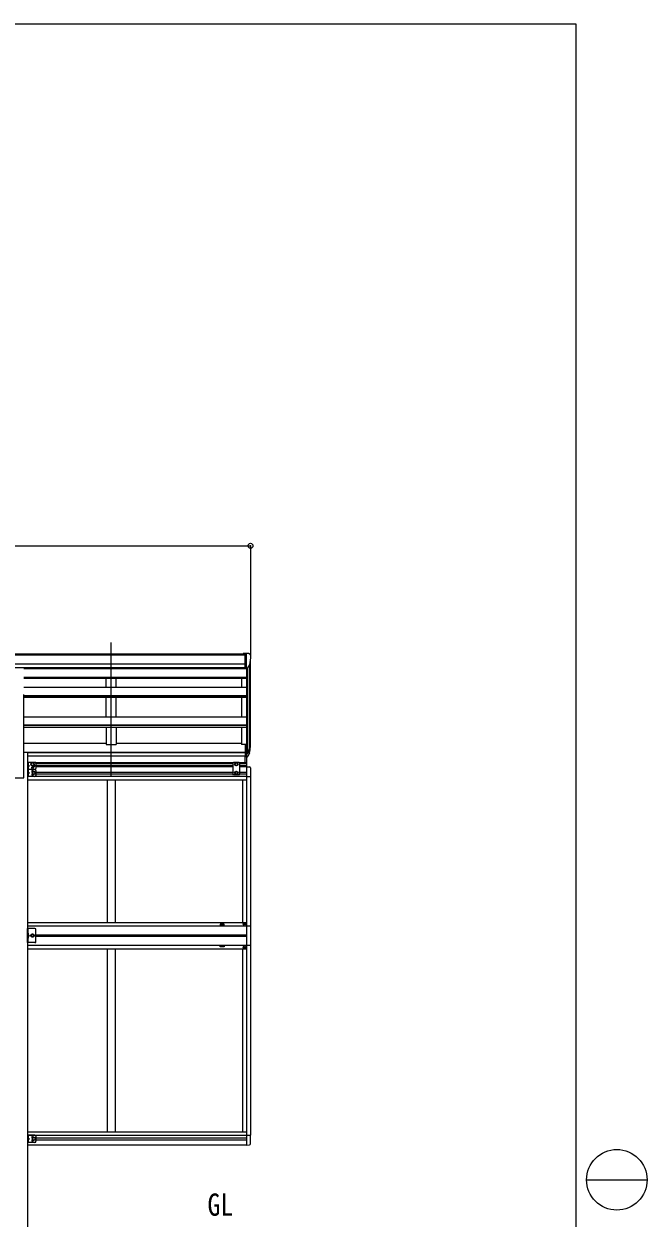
# Model space of a CAD drawing. Units: millimetres at full size, sheet at 1:25; details may follow other scales. Extents: x -6988 to 7066, y -4877 to 4823.
# Drawn here: x 3977 to 7066, y -1092 to 4823 of the extents above; entities that cross this region are included whole.
import ezdxf
from ezdxf.enums import TextEntityAlignment as Align

# ---------------------------------------------------------------- set-up
doc = ezdxf.new("R2010")
doc.units = ezdxf.units.MM
doc.header["$LTSCALE"] = 25
doc.header["$PDMODE"] = 32
doc.header["$PDSIZE"] = 25
for name, color, linetype, lineweight in [('0-0_0', 7, 'Continuous', 9), ('0-1_本体', 4, 'Continuous', 9), ('0-2_部品', 7, 'Continuous', 9), ('0-8_PARTS2', 2, 'Continuous', 9), ('0-A_寸法', 6, 'Continuous', 9), ('1-1_GLASS', 4, 'Continuous', 9), ('1-2_GLASS_SEAL', 7, 'Continuous', 9), ('F-0_240', 7, 'Continuous', 9)]:
    doc.layers.add(name, color=color, linetype=linetype, lineweight=lineweight)
doc.styles.add('ＭＳ ゴシック', font='')
doc.styles.get('ＭＳ ゴシック').set_extended_font_data('MS Gothic')

msp = doc.modelspace()

# ---------------------------------------------------------------- linework, layer by layer
at = {"layer": '0-1_本体'}
for p, q in [((-273.37, 1702.42), (5073.63, 1702.42)), ((-273.37, 1697.07), (5073.63, 1697.07)), ((5100.13, 1250.3), (5100.13, 1665.67)), ((-273.37, 1653.54), (5073.63, 1653.54)), ((-273.37, 1635.87), (5073.63, 1635.87)), ((3977.63, 1633.38), (5073.63, 1633.38)), ((3977.63, 1630.35), (5080.13, 1630.35)), ((4385.13, 1630.35), (4385.13, 1633.38)), ((4435.13, 1630.35), (4435.13, 1633.38)), ((5055.13, 1633.5), (5055.13, 1630.35)), ((5080.13, 1631.04), (5080.13, 1254.73)), ((5086.13, 1631.51), (5086.13, 1210.3)), ((5095.85, 1646.87), (5095.85, 1228.3)), ((3977.63, 1586.87), (5080.13, 1586.87)), ((3977.63, 1582.79), (5080.13, 1582.79)), ((4385.13, 1537.64), (4385.13, 1582.79)), ((4435.13, 1537.64), (4435.13, 1582.79)), ((5055.13, 1582.76), (5055.13, 1537.77)), ((3977.63, 1537.64), (5080.13, 1537.64)), ((3977.63, 1089.44), (3977.63, 1502.08)), ((3977.63, 1496.9), (5080.13, 1496.9)), ((3977.63, 1495.41), (5080.13, 1495.41)), ((3977.63, 1488.62), (5080.13, 1488.62)), ((4385.13, 1390.33), (4385.13, 1488.62)), ((4435.13, 1390.33), (4435.13, 1488.62)), ((5055.13, 1488.59), (5055.13, 1390.33)), ((3977.63, 1390.33), (5080.13, 1390.33)), ((3977.63, 1351.12), (5080.13, 1351.12)), ((3977.63, 1349.64), (5080.13, 1349.64)), ((3977.63, 1339.98), (5080.13, 1339.98)), ((4385.13, 1339.98), (4385.13, 1253.91)), ((4435.13, 1339.98), (4435.13, 1253.91)), ((5055.13, 1340.07), (5055.13, 1253.91)), ((4385.13, 1258.71), (3977.63, 1258.71)), ((4385.13, 1253.91), (4435.13, 1253.91)), ((5055.13, 1258.71), (4435.13, 1258.71)), ((5073.63, 1253.91), (5055.13, 1253.91)), ((5073.63, 1213.02), (3995.33, 1213.02)), ((5073.63, 1195.84), (3995.33, 1195.84)), ((5073.63, 1214.4), (3995.46, 1214.4)), ((3922.63, 1089.44), (3977.63, 1089.44))]:
    msp.add_line(p, q, dxfattribs=at)
msp.add_lwpolyline([(3977.63, 1215.82), (3995.33, 1215.82), (3995.33, -1660.56)], dxfattribs=at)
at = {"layer": '0-2_部品'}
for p, q in [((5073.23, 1704.02), (5063.23, 1703.93)), ((5063.23, 1702.42), (5063.23, 1703.93)), ((5073.23, 1632.04), (5073.23, 1704.02)), ((5091.73, 1704.02), (5073.23, 1704.02)), ((5079.73, 1631.04), (5079.73, 1704.02)), ((5091.73, 1704.02), (5094.06, 1703.88)), ((5094.82, 1703.45), (5098.89, 1697.65)), ((5101.73, 1694.65), (5101.73, 1694.02)), ((5073.23, 1632.04), (5079.73, 1632.04)), ((5079.73, 1631.04), (5084.94, 1631.36)), ((5087.36, 1632.85), (5096.63, 1648.92)), ((5073.23, 1254.73), (5073.23, 1193.67)), ((5073.23, 1254.73), (5079.73, 1254.73)), ((5079.73, 1254.73), (5079.73, 1192.85)), ((5073.23, 1216.42), (5079.73, 1216.42)), ((5073.23, 1211.02), (5079.73, 1211.02)), ((5073.23, 1193.67), (5079.73, 1193.67)), ((5079.73, 1210.02), (5084.87, 1210.02)), ((5079.73, 1208.02), (5084.58, 1208.02)), ((5079.73, 1192.85), (5084.58, 1192.85)), ((5086.16, 1210.77), (5095.92, 1229.19)), ((5097.34, 1228.69), (5087.17, 1209.52)), ((5094.75, 1211.84), (5087.17, 1194.35))]:
    msp.add_line(p, q, dxfattribs=at)
for centre, radius, start, end in [((5094, 1702.88), 1, 35, 86.5), ((4899.73, 1694.02), 202, 347.09739, 0), ((5098.73, 1694.65), 3, 0, 87), ((5084.76, 1634.35), 3, 273.5, 330), ((5011.78, 1255.14), 88.05, 342.78929, 2.77608), ((5011.07, 1250.86), 89.07, 345.58812, 5.50424), ((5084.58, 1211.02), 3, 270, 330), ((5084.58, 1195.85), 3, 270, 330), ((5084.87, 1211.52), 1.5, 270, 330), ((4966.51, 1247.92), 133.22, 344.28698, 356.72013)]:
    msp.add_arc(centre, radius, start, end, dxfattribs=at)
at = {"layer": '0-8_PARTS2'}
msp.add_line((4410.13, 1095.64), (4410.13, 1758.17), dxfattribs=at)
at = {"layer": '0-A_寸法'}
for p, q in [((-299.87, 2237.8), (5100.13, 2237.8)), ((5100.13, 2237.8), (5100.13, 1692.17))]:
    msp.add_line(p, q, dxfattribs=at)
msp.add_point((5100.13, 2237.8), dxfattribs=at)
at = {"layer": '1-1_GLASS'}
for p, q in [((4035.12, 1164.33), (5012.63, 1164.33)), ((4037.11, 1160.83), (5012.63, 1160.83)), ((4037.13, 1151.83), (5012.63, 1151.83)), ((4037.13, 1148.33), (5012.63, 1148.33)), ((5012.63, 1143.33), (4037.13, 1143.33)), ((5044.63, 1164.33), (5080.13, 1164.33)), ((5047.63, 1160.83), (5080.13, 1160.83)), ((5047.63, 1151.83), (5080.13, 1151.83)), ((5047.63, 1148.33), (5080.13, 1148.33)), ((5080.13, 1143.33), (5047.63, 1143.33)), ((5080.13, 1143.83), (5080.13, -730.18)), ((3922.63, 1089.44), (3977.63, 1089.44)), ((5080.13, 1094.83), (3995.33, 1094.83)), ((3995.33, 1078.83), (5080.13, 1078.83)), ((4037.13, 1117.33), (5012.63, 1117.33)), ((4037.13, 1108.33), (5012.63, 1108.33)), ((4390.13, 1079.33), (4390.13, 371.33)), ((4430.13, 1079.33), (4430.13, 371.33)), ((5047.63, 1117.33), (5080.13, 1117.33)), ((5047.63, 1108.33), (5080.13, 1108.33)), ((5060.13, 1079.33), (5060.13, 371.33)), ((5060.13, 1078.83), (5060.13, 371.33)), ((5100.13, 1095.33), (5100.13, 356.33)), ((3995.33, 371.33), (5080.13, 371.33)), ((3995.33, 355.83), (5080.13, 355.83)), ((4037.33, 311.33), (5080.13, 311.33)), ((5080.13, 302.33), (4037.33, 302.33)), ((5080.13, 257.83), (3995.33, 257.83)), ((3995.33, 242.33), (5080.13, 242.33)), ((4390.13, 242.33), (4390.13, -665.17)), ((4430.13, 242.33), (4430.13, -665.17)), ((5060.13, 242.33), (5060.13, -665.17)), ((5060.13, 242.33), (5060.13, -665.17)), ((5100.13, 258.33), (5100.13, -680.98)), ((3995.33, -665.17), (5080.13, -665.17)), ((3995.33, -681.17), (5080.13, -681.17)), ((4037.13, -694.67), (5080.13, -694.67)), ((4037.13, -703.67), (5080.13, -703.67)), ((5080.13, -665.17), (5080.13, -681.17)), ((3995.33, -729.67), (5080.13, -729.67))]:
    msp.add_line(p, q, dxfattribs=at)
for points in [[(4950.13, 358.33), (4970.13, 358.33), (4970.13, 363.33), (4950.13, 363.33)], [(4950.13, 256.33), (4970.13, 256.33), (4970.13, 251.33), (4950.13, 251.33)]]:
    msp.add_lwpolyline(points, close=True, dxfattribs=at)
at = {"layer": '1-2_GLASS_SEAL'}
for p, q in [((5074.63, 1164.33), (5074.63, 1193.67)), ((5080.13, 1193.67), (5080.13, 1143.82)), ((5081.63, 1143.82), (5081.63, 1192.85)), ((3995.33, 1165.33), (3995.33, 1130.33)), ((4032.33, 1165.33), (3995.33, 1165.33)), ((4032.33, 1130.33), (3995.33, 1130.33)), ((3997.83, 1165.33), (3997.83, 1130.33)), ((3998.33, 1152.83), (3997.83, 1152.92)), ((3997.83, 1147.83), (4004.83, 1147.83)), ((3998.33, 1134.83), (3997.83, 1134.92)), ((3997.83, 1130.33), (3997.83, 1095.33)), ((3998.33, 1160.83), (3999.13, 1160.69)), ((3998.33, 1152.83), (3999.13, 1152.97)), ((3998.33, 1142.83), (3999.13, 1142.69)), ((3998.33, 1134.83), (3999.13, 1134.97)), ((3998.33, 1125.83), (3999.13, 1125.69)), ((4037.33, 1160.33), (4037.33, 1135.33)), ((4037.33, 1125.33), (4037.33, 1100.33)), ((5016.63, 1165.33), (5012.63, 1161.33)), ((5012.63, 1161.33), (5012.63, 1107.83)), ((5043.63, 1165.33), (5016.63, 1165.33)), ((5043.63, 1165.33), (5047.63, 1161.33)), ((5047.63, 1107.83), (5047.63, 1161.33)), ((5080.13, 1143.83), (5095.42, 1143.03)), ((5100.63, 1137.53), (5100.63, 1094.63)), ((4032.33, 1095.33), (3995.33, 1095.33)), ((3998.33, 1117.83), (3997.83, 1117.92)), ((3997.83, 1112.83), (4004.83, 1112.83)), ((3998.33, 1099.83), (3997.83, 1099.92)), ((3998.33, 1117.83), (3999.13, 1117.97)), ((3998.33, 1107.83), (3999.13, 1107.69)), ((3998.33, 1099.83), (3999.13, 1099.97)), ((5016.63, 1103.83), (5012.63, 1107.83)), ((5043.63, 1103.83), (5016.63, 1103.83)), ((5030.13, 1120.33), (5023.63, 1116.58)), ((5023.63, 1116.58), (5023.63, 1109.07)), ((5023.63, 1109.07), (5030.13, 1105.32)), ((5036.63, 1116.58), (5030.13, 1120.33)), ((5030.13, 1105.32), (5036.63, 1109.07)), ((5036.63, 1109.07), (5036.63, 1116.58)), ((5043.63, 1103.83), (5047.63, 1107.83)), ((5080.13, 1094.63), (5100.63, 1094.63)), ((5067.63, 365.83), (5066.63, 365.83)), ((5070.63, 364.83), (5071.63, 364.83)), ((4032.33, 342.33), (3995.33, 342.33)), ((3997.83, 342.33), (3997.83, 272.33)), ((3998.33, 312.33), (3997.83, 312.42)), ((3997.83, 312.33), (4004.83, 307.33)), ((3997.83, 307.33), (4004.83, 307.33)), ((3997.83, 302.33), (4004.83, 307.33)), ((3998.33, 320.33), (3999.13, 320.19)), ((3998.33, 312.33), (3999.13, 312.47)), ((3998.33, 302.33), (3999.13, 302.19)), ((4037.33, 277.33), (4037.33, 337.33)), ((5068.9, 306.92), (5068.08, 306.92)), ((5071.36, 307.74), (5072.18, 307.74)), ((3998.33, 294.33), (3997.83, 294.42)), ((3998.33, 294.33), (3999.13, 294.47)), ((5067.63, 248.83), (5066.63, 248.83)), ((5070.63, 249.83), (5071.63, 249.83)), ((3995.33, -681.67), (3995.33, -716.67)), ((4032.33, -681.67), (3995.33, -681.67)), ((3997.83, -681.67), (3997.83, -716.67)), ((3998.33, -694.17), (3997.83, -694.08)), ((3997.83, -699.17), (4004.83, -699.17)), ((3998.33, -686.17), (3999.13, -686.31)), ((3998.33, -694.17), (3999.13, -694.03)), ((3998.33, -704.17), (3999.13, -704.31)), ((4037.33, -686.67), (4037.33, -711.67)), ((5080.13, -680.98), (5100.63, -680.98)), ((5100.63, -723.88), (5100.63, -680.98)), ((4032.33, -716.67), (3995.33, -716.67)), ((3998.33, -712.17), (3997.83, -712.08)), ((3998.33, -712.17), (3999.13, -712.03)), ((5080.13, -730.18), (5095.42, -729.38))]:
    msp.add_line(p, q, dxfattribs=at)
for points in [[(4032.33, 1130.33), (3995.33, 1130.33), (3995.33, 1095.33)], [(3997.45, 1156.83), (3998.08, 1158.01), (4000.31, 1159.13)], [(3997.45, 1156.83), (3998.08, 1155.64), (4000.31, 1154.53)], [(3997.45, 1138.83), (3998.08, 1140.01), (4000.31, 1141.13)], [(3997.45, 1138.83), (3998.08, 1137.64), (4000.31, 1136.53)], [(3997.45, 1121.83), (3998.08, 1123.01), (4000.31, 1124.13)], [(3998.33, 1152.83), (3998.33, 1160.83), (3997.83, 1160.74), (3997.83, 1152.92)], [(3997.83, 1152.83), (4004.83, 1147.83), (3997.83, 1142.83)], [(3998.33, 1134.83), (3998.33, 1142.83), (3997.83, 1142.74), (3997.83, 1134.92)], [(3998.33, 1117.83), (3998.33, 1125.83), (3997.83, 1125.74), (3997.83, 1117.92)], [(5023.63, 1160.08), (5030.13, 1163.83), (5036.63, 1160.08)], [(5036.63, 1160.08), (5036.63, 1152.57), (5030.13, 1148.82), (5023.63, 1152.57), (5023.63, 1160.08)], [(3997.45, 1121.83), (3998.08, 1120.64), (4000.31, 1119.53)], [(3997.45, 1103.83), (3998.08, 1105.01), (4000.31, 1106.13)], [(3997.45, 1103.83), (3998.08, 1102.64), (4000.31, 1101.53)], [(3997.83, 1117.83), (4004.83, 1112.83), (3997.83, 1107.83)], [(3998.33, 1099.83), (3998.33, 1107.83), (3997.83, 1107.74), (3997.83, 1099.92)], [(5066.63, 365.83), (5066.63, 364.83), (5067.63, 364.83)], [(5069.63, 366.83), (5069.63, 367.83), (5068.63, 367.83), (5068.63, 366.83)], [(5068.63, 363.83), (5068.63, 362.83), (5069.63, 362.83), (5069.63, 363.83)], [(5071.63, 364.83), (5071.63, 365.83), (5070.63, 365.83)], [(5080.13, 356.33), (5100.83, 356.33), (5100.83, 258.33), (5080.13, 258.33)], [(4032.33, 272.33), (3995.33, 272.33), (3995.33, 342.33)], [(3997.45, 316.33), (3998.08, 317.51), (4000.31, 318.63)], [(3997.45, 316.33), (3998.08, 315.14), (4000.31, 314.03)], [(3997.45, 298.33), (3998.08, 299.51), (4000.31, 300.63)], [(3997.45, 298.33), (3998.08, 297.14), (4000.31, 296.03)], [(3998.33, 312.33), (3998.33, 320.33), (3997.83, 320.24), (3997.83, 312.42)], [(3998.33, 294.33), (3998.33, 302.33), (3997.83, 302.24), (3997.83, 294.42)], [(5068.08, 306.92), (5068.08, 307.74), (5068.9, 307.74)], [(5069.72, 308.56), (5069.72, 309.38), (5070.54, 309.38), (5070.54, 308.56)], [(5070.54, 306.1), (5070.54, 305.28), (5069.72, 305.28), (5069.72, 306.1)], [(5072.18, 307.74), (5072.18, 306.92), (5071.36, 306.92)], [(5066.63, 248.83), (5066.63, 249.83), (5067.63, 249.83)], [(5068.63, 250.83), (5068.63, 251.83), (5069.63, 251.83), (5069.63, 250.83)], [(5069.63, 247.83), (5069.63, 246.83), (5068.63, 246.83), (5068.63, 247.83)], [(5071.63, 249.83), (5071.63, 248.83), (5070.63, 248.83)], [(3997.45, -690.17), (3998.08, -688.99), (4000.31, -687.87)], [(3997.45, -690.17), (3998.08, -691.36), (4000.31, -692.47)], [(3997.45, -708.17), (3998.08, -706.99), (4000.31, -705.87)], [(3997.45, -708.17), (3998.08, -709.36), (4000.31, -710.47)], [(3998.33, -694.17), (3998.33, -686.17), (3997.83, -686.26), (3997.83, -694.08)], [(3997.83, -694.17), (4004.83, -699.17), (3997.83, -704.17)], [(3998.33, -712.17), (3998.33, -704.17), (3997.83, -704.26), (3997.83, -712.08)]]:
    msp.add_lwpolyline(points, dxfattribs=at)
for points in [[(4020.33, 1148.82), (4013.83, 1152.57), (4013.83, 1160.08), (4020.33, 1163.83), (4026.83, 1160.08), (4026.83, 1152.57)], [(4027.33, 1105.32), (4020.83, 1109.07), (4020.83, 1116.58), (4027.33, 1120.33), (4033.83, 1116.58), (4033.83, 1109.07)], [(4012.83, 307.33), (4016.58, 300.83), (4024.08, 300.83), (4027.84, 307.33), (4024.08, 313.83), (4016.58, 313.83)], [(4027.33, -706.68), (4020.83, -702.93), (4020.83, -695.42), (4027.33, -691.67), (4033.83, -695.42), (4033.83, -702.93)]]:
    msp.add_lwpolyline(points, close=True, dxfattribs=at)
for centre, radius in [((4020.33, 1156.33), 8.5), ((4020.33, 1156.33), 7.5), ((4020.33, 1156.33), 6.5), ((4020.33, 1139.33), 4.25), ((5030.13, 1156.33), 8.5), ((5030.13, 1156.33), 7.5), ((5030.13, 1156.33), 6.5), ((4027.33, 1112.83), 8.5), ((4027.33, 1112.83), 7.5), ((4027.33, 1112.83), 6.5), ((5030.13, 1112.83), 8.5), ((5030.13, 1112.83), 7.5), ((5030.13, 1112.83), 6.5), ((5069.13, 365.33), 5.9), ((4020.33, 307.33), 8.5), ((4020.33, 307.33), 7.5), ((4020.33, 307.33), 6.5), ((4020.33, 307.33), 5.5), ((5070.13, 307.33), 3.75), ((5069.13, 249.33), 5.9), ((4027.33, -699.17), 8.5), ((4027.33, -699.17), 7.5), ((4027.33, -699.17), 6.5)]:
    msp.add_circle(centre, radius, dxfattribs=at)
for centre, radius, start, end in [((3998.98, 1159.8), 0.9, 32.05588, 80), ((3998.98, 1153.86), 0.9, 280, 327.94412), ((3998.98, 1141.8), 0.9, 32.05588, 80), ((3998.98, 1135.86), 0.9, 280, 327.94412), ((3998.98, 1124.8), 0.9, 32.05588, 80), ((3994.23, 1156.83), 6.5, 327.94412, 32.05588), ((3994.23, 1138.83), 6.5, 327.94412, 32.05588), ((3994.23, 1121.83), 6.5, 327.94412, 32.05588), ((4020.33, 1121.33), 4.25, 353.70569, 265.23923), ((4027.33, 1147.83), 4.25, 173.70569, 85.23923), ((4032.33, 1160.33), 5, 0, 90), ((4032.33, 1135.33), 5, 270, 0), ((4032.33, 1125.33), 5, 0, 90), ((5095.13, 1137.53), 5.5, 0, 87), ((3998.98, 1118.86), 0.9, 280, 327.94412), ((3998.98, 1106.8), 0.9, 32.05588, 80), ((3998.98, 1100.86), 0.9, 280, 327.94412), ((3994.23, 1103.83), 6.5, 327.94412, 32.05588), ((4020.33, 1104.33), 4.25, 94.76077, 6.29431), ((4032.33, 1100.33), 5, 270, 0), ((5067.63, 366.83), 1, 270, 0), ((5067.63, 363.83), 1, 0, 90), ((5070.63, 366.83), 1, 180, 270), ((5070.63, 363.83), 1, 90, 180), ((3998.98, 319.3), 0.9, 32.05588, 80), ((3998.98, 313.36), 0.9, 280, 327.94412), ((3998.98, 301.3), 0.9, 32.05588, 80), ((3994.23, 316.33), 6.5, 327.94412, 32.05588), ((3994.23, 298.33), 6.5, 327.94412, 32.05588), ((4032.33, 337.33), 5, 0, 90), ((5068.9, 308.56), 0.82, 270, 0), ((5068.9, 306.1), 0.82, 0, 90), ((5071.36, 308.56), 0.82, 180, 270), ((5071.36, 306.1), 0.82, 90, 180), ((3998.98, 295.36), 0.9, 280, 327.94412), ((4032.33, 277.33), 5, 270, 0), ((5067.63, 250.83), 1, 270, 0), ((5067.63, 247.83), 1, 0, 90), ((5070.63, 250.83), 1, 180, 270), ((5070.63, 247.83), 1, 90, 180), ((3998.98, -687.2), 0.9, 32.05588, 80), ((3998.98, -693.14), 0.9, 280, 327.94412), ((3998.98, -705.2), 0.9, 32.05588, 80), ((3994.23, -690.17), 6.5, 327.94412, 32.05588), ((3994.23, -708.17), 6.5, 327.94412, 32.05588), ((4020.33, -690.67), 4.25, 353.70569, 265.23923), ((4020.33, -707.67), 4.25, 94.76077, 6.29431), ((4032.33, -686.67), 5, 0, 90), ((3998.98, -711.14), 0.9, 280, 327.94412), ((4032.33, -711.67), 5, 270, 0), ((5095.13, -723.88), 5.5, 273, 0)]:
    msp.add_arc(centre, radius, start, end, dxfattribs=at)
at = {"layer": 'F-0_240', "color": 5}
for p, q in [((-6987.88, 4822.79), (6712.12, 4822.79)), ((6712.12, 4822.79), (6712.12, -4877.21))]:
    msp.add_line(p, q, dxfattribs=at)
at = {"layer": 'F-0_240', "color": 4}
msp.add_line((6765.55, -902.21), (7065.55, -902.21), dxfattribs=at)
msp.add_circle((6915.55, -902.21), 150, dxfattribs=at)

# ---------------------------------------------------------------- texts
at = {"layer": '0-0_0', "style": 'ＭＳ ゴシック', "width": 0.85}
msp.add_text('GL', height=110, dxfattribs=at).set_placement((4887.09, -1113), align=Align.BOTTOM_LEFT)

doc.saveas('drawing.dxf')
